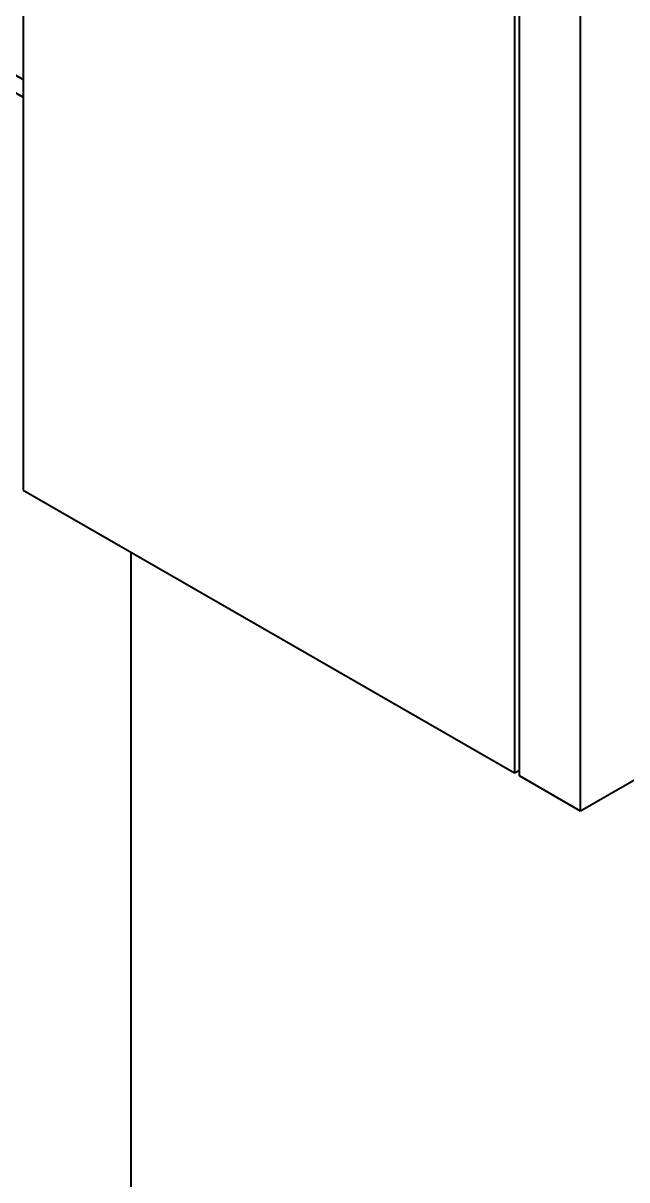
# Model space of a CAD drawing. Header units: millimetres. Extents: x 0 to 5945, y 0 to 4205.
# Drawn here: x 5493.7 to 5577.5, y 3318.8 to 3479.5 of the extents above; entities that cross this region are included whole.
import ezdxf

# ---------------------------------------------------------------- set-up
doc = ezdxf.new("R2010")
doc.units = ezdxf.units.MM
doc.header["$LTSCALE"] = 5
doc.layers.add('가시적인 것(ISO)', color=3, linetype='Continuous', lineweight=40)

msp = doc.modelspace()

# ---------------------------------------------------------------- linework, layer by layer
at = {"layer": '가시적인 것(ISO)'}
for p, q in [((5493.6698, 3692.5672), (5493.6698, 3414.6012)), ((5561.9056, 3653.2729), (5561.9056, 3375.3068)), ((5562.6127, 3374.8996), (5562.6127, 3652.8657)), ((5571.098, 3370.0133), (5571.098, 3647.9793)), ((5476.2396, 3481.6428), (5493.6698, 3471.6054)), ((5476.2396, 3479.1901), (5493.6698, 3469.1528)), ((5700.145, 3444.3265), (5571.098, 3370.0133)), ((5493.6698, 3414.6012), (5561.9056, 3375.3068)), ((5508.6958, 3206.8085), (5508.6958, 3405.9483)), ((5561.9056, 3375.3068), (5562.6127, 3375.714)), ((5571.098, 3370.0133), (5562.6127, 3374.8996))]:
    msp.add_line(p, q, dxfattribs=at)

doc.saveas('drawing.dxf')
